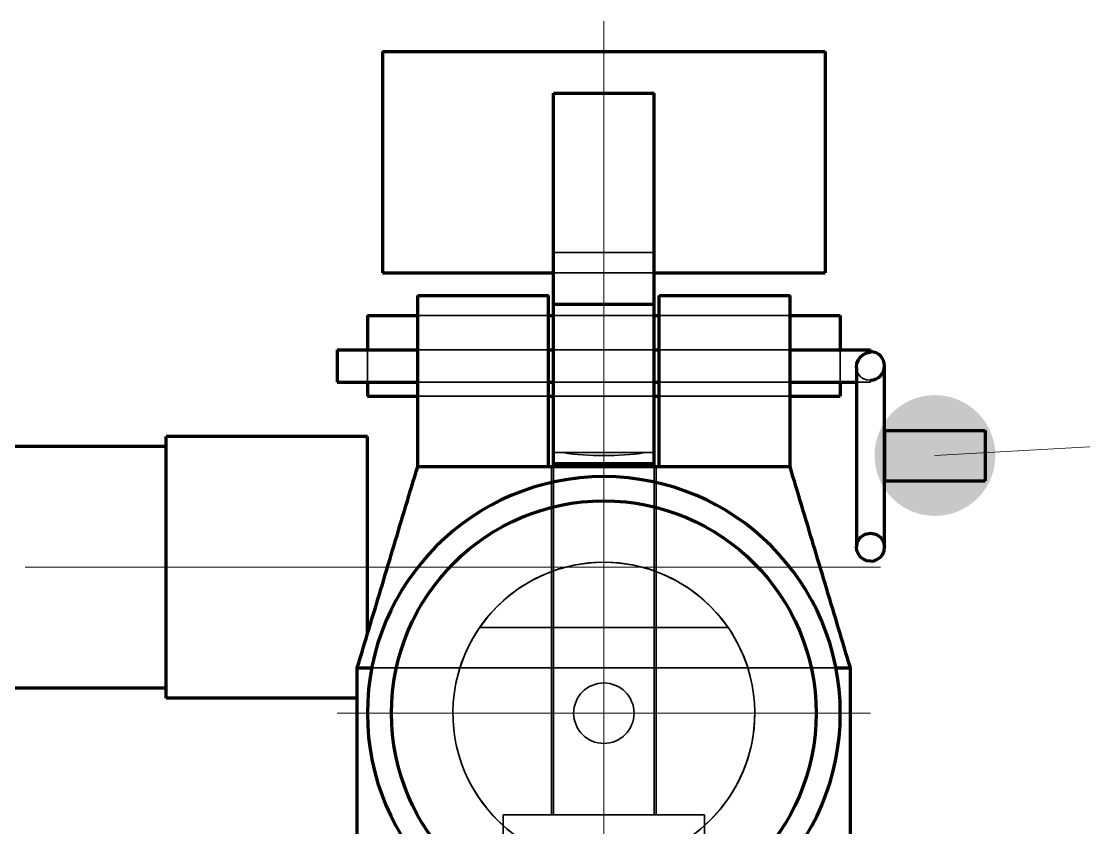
# Model space of a CAD drawing. Header units: millimetres. Extents: x 0 to 2382, y 0 to 420.
# Drawn here: x 153.71 to 164.27, y 316.35 to 324.36 of the extents above; entities that cross this region are included whole.
import ezdxf

# ---------------------------------------------------------------- set-up
doc = ezdxf.new("R2010")
doc.units = ezdxf.units.MM
doc.linetypes.add('IRAM-E-TRAZOS', pattern=[5, 4, -1])
doc.linetypes.add('IRAM-F-TRAZO-PUNTO', pattern=[20, 15, -2, 1, -2])
for name, color, linetype, lineweight in [('01-VISIBLE', 7, 'CONTINUOUS', 70), ('02-OCULTA', 4, 'IRAM-E-TRAZOS', 35), ('03-EJE', 1, 'IRAM-F-TRAZO-PUNTO', 18), ('08-FINA', 5, 'CONTINUOUS', 18)]:
    doc.layers.add(name, color=color, linetype=linetype, lineweight=lineweight)

msp = doc.modelspace()

# ---------------------------------------------------------------- hatches: boundary and pattern name
at = {"layer": '08-FINA'}
h = msp.add_hatch(color=7, dxfattribs=at)
h.dxf.hatch_style = 1
edge = h.paths.add_edge_path()
edge.add_arc((162.79, 320.048), 0.6, 0, 360)

# ---------------------------------------------------------------- linework, layer by layer
at = {"layer": '01-VISIBLE'}
for p, q in [((157.3, 324.062), (161.7, 324.062)), ((159, 321.552), (159, 323.649)), ((159, 323.649), (160, 323.649)), ((160, 321.552), (160, 323.649)), ((157.3, 321.862), (159, 321.862)), ((160, 321.862), (161.7, 321.862)), ((157.65, 321.638), (158.95, 321.638)), ((157.65, 319.938), (157.65, 321.638)), ((158.95, 319.938), (158.95, 321.638)), ((160.05, 321.638), (161.35, 321.638)), ((160.05, 319.938), (160.05, 321.638)), ((161.35, 319.938), (161.35, 321.638)), ((159, 319.968), (159, 321.552)), ((159, 321.552), (160, 321.552)), ((160, 319.968), (160, 321.552)), ((157.15, 321.438), (157.65, 321.438)), ((158.95, 321.438), (159, 321.438)), ((160, 321.438), (160.05, 321.438)), ((161.35, 321.438), (161.85, 321.438)), ((156.85, 321.098), (157.65, 321.098)), ((158.95, 321.098), (159, 321.098)), ((160, 321.098), (160.05, 321.098)), ((161.35, 321.098), (162.15, 321.098)), ((156.85, 320.778), (157.65, 320.778)), ((158.95, 320.778), (159, 320.778)), ((160, 320.778), (160.05, 320.778)), ((161.35, 320.778), (162.01, 320.778)), ((157.15, 320.638), (157.65, 320.638)), ((158.95, 320.638), (159, 320.638)), ((160, 320.638), (160.05, 320.638)), ((161.35, 320.638), (161.85, 320.638)), ((157.15, 320.238), (155.15, 320.238)), ((162.29, 320.298), (163.29, 320.298)), ((155.15, 320.138), (153.55, 320.138)), ((157.65, 319.938), (158.95, 319.938)), ((158.95, 319.938), (160.05, 319.938)), ((159, 319.968), (160, 319.968)), ((159, 319.938), (159, 319.968)), ((160, 319.938), (160, 319.968)), ((160.05, 319.938), (161.35, 319.938)), ((162.29, 319.798), (163.29, 319.798)), ((157.05, 317.938), (157.193, 317.938)), ((157.05, 314.938), (157.05, 317.938)), ((161.807, 317.938), (161.95, 317.938)), ((161.95, 315.755), (161.95, 317.938)), ((155.15, 317.738), (153.55, 317.738)), ((157.05, 317.638), (155.15, 317.638))]:
    msp.add_line(p, q, dxfattribs=at)
for points in [[(157.3, 324.062), (157.3, 324.061), (157.3, 324.059), (157.3, 324.057), (157.3, 324.055), (157.3, 324.053), (157.3, 324.052)], [(157.3, 324.052), (157.3, 324.001), (157.3, 323.95), (157.3, 323.899), (157.3, 323.848), (157.3, 323.797), (157.3, 323.746), (157.3, 323.695), (157.3, 323.644), (157.3, 323.593), (157.3, 323.542), (157.3, 323.492), (157.3, 323.441), (157.3, 323.39), (157.3, 323.339), (157.3, 323.288), (157.3, 323.237), (157.3, 323.186), (157.3, 323.135), (157.3, 323.084), (157.3, 323.033), (157.3, 322.982), (157.3, 322.931), (157.3, 322.881), (157.3, 322.83), (157.3, 322.779), (157.3, 322.728), (157.3, 322.677), (157.3, 322.626), (157.3, 322.575), (157.3, 322.524), (157.3, 322.473), (157.3, 322.422), (157.3, 322.371), (157.3, 322.321), (157.3, 322.27), (157.3, 322.219), (157.3, 322.168), (157.3, 322.117), (157.3, 322.066), (157.3, 322.015), (157.3, 321.964), (157.3, 321.913), (157.3, 321.862)], [(161.7, 324.062), (161.7, 324.061), (161.7, 324.059), (161.7, 324.057), (161.7, 324.055), (161.7, 324.053), (161.7, 324.052)], [(161.7, 324.052), (161.7, 324.001), (161.7, 323.95), (161.7, 323.899), (161.7, 323.848), (161.7, 323.797), (161.7, 323.746), (161.7, 323.695), (161.7, 323.644), (161.7, 323.593), (161.7, 323.542), (161.7, 323.492), (161.7, 323.441), (161.7, 323.39), (161.7, 323.339), (161.7, 323.288), (161.7, 323.237), (161.7, 323.186), (161.7, 323.135), (161.7, 323.084), (161.7, 323.033), (161.7, 322.982), (161.7, 322.931), (161.7, 322.881), (161.7, 322.83), (161.7, 322.779), (161.7, 322.728), (161.7, 322.677), (161.7, 322.626), (161.7, 322.575), (161.7, 322.524), (161.7, 322.473), (161.7, 322.422), (161.7, 322.371), (161.7, 322.321), (161.7, 322.27), (161.7, 322.219), (161.7, 322.168), (161.7, 322.117), (161.7, 322.066), (161.7, 322.015), (161.7, 321.964), (161.7, 321.913), (161.7, 321.862)], [(157.15, 321.438), (157.15, 321.382), (157.15, 321.325), (157.15, 321.268), (157.15, 321.212), (157.15, 321.155), (157.15, 321.098)], [(161.85, 321.438), (161.85, 321.382), (161.85, 321.325), (161.85, 321.268), (161.85, 321.212), (161.85, 321.155), (161.85, 321.098)], [(156.85, 321.098), (156.85, 321.045), (156.85, 320.992), (156.85, 320.938), (156.85, 320.885), (156.85, 320.832), (156.85, 320.778)], [(162.15, 321.098), (162.15, 321.094), (162.15, 321.09), (162.15, 321.087), (162.15, 321.083), (162.15, 321.079), (162.15, 321.075)], [(162.15, 321.078), (162.15, 321.082), (162.15, 321.085), (162.15, 321.088), (162.15, 321.092), (162.15, 321.095), (162.15, 321.098)], [(162.01, 320.924), (162.015, 320.961), (162.029, 320.997), (162.05, 321.028), (162.079, 321.053), (162.113, 321.069), (162.15, 321.075)], [(162.01, 320.924), (162.01, 320.873), (162.01, 320.822), (162.01, 320.771), (162.01, 320.72), (162.01, 320.669), (162.01, 320.618), (162.01, 320.567), (162.01, 320.516), (162.01, 320.465), (162.01, 320.414), (162.01, 320.363), (162.01, 320.312), (162.01, 320.261), (162.01, 320.21), (162.01, 320.159), (162.01, 320.108), (162.01, 320.057), (162.01, 320.006), (162.01, 319.955), (162.01, 319.904), (162.01, 319.853), (162.01, 319.802), (162.01, 319.75), (162.01, 319.699), (162.01, 319.648), (162.01, 319.597), (162.01, 319.546), (162.01, 319.495), (162.01, 319.444), (162.01, 319.393), (162.01, 319.342), (162.01, 319.291), (162.01, 319.24), (162.01, 319.189), (162.01, 319.138)], [(162.29, 319.138), (162.29, 319.19), (162.29, 319.241), (162.29, 319.293), (162.29, 319.344), (162.29, 319.395), (162.29, 319.447), (162.29, 319.498), (162.29, 319.55), (162.29, 319.601), (162.29, 319.653), (162.29, 319.704), (162.29, 319.755), (162.29, 319.807), (162.29, 319.858), (162.29, 319.91), (162.29, 319.961), (162.29, 320.013), (162.29, 320.064), (162.29, 320.115), (162.29, 320.167), (162.29, 320.218), (162.29, 320.27), (162.29, 320.321), (162.29, 320.373), (162.29, 320.424), (162.29, 320.475), (162.29, 320.527), (162.29, 320.578), (162.29, 320.63), (162.29, 320.681), (162.29, 320.733), (162.29, 320.784), (162.29, 320.835), (162.29, 320.887), (162.29, 320.938)], [(157.15, 320.778), (157.15, 320.755), (157.15, 320.732), (157.15, 320.708), (157.15, 320.685), (157.15, 320.662), (157.15, 320.638)], [(161.85, 320.778), (161.85, 320.755), (161.85, 320.732), (161.85, 320.708), (161.85, 320.685), (161.85, 320.662), (161.85, 320.638)], [(162.01, 320.778), (162.01, 320.727), (162.01, 320.676), (162.01, 320.624), (162.01, 320.573), (162.01, 320.522), (162.01, 320.471), (162.01, 320.419), (162.01, 320.368), (162.01, 320.317), (162.01, 320.266), (162.01, 320.214), (162.01, 320.163), (162.01, 320.112), (162.01, 320.061), (162.01, 320.009), (162.01, 319.958), (162.01, 319.907), (162.01, 319.856), (162.01, 319.804), (162.01, 319.753), (162.01, 319.702), (162.01, 319.651), (162.01, 319.599), (162.01, 319.548), (162.01, 319.497), (162.01, 319.446), (162.01, 319.394), (162.01, 319.343), (162.01, 319.292), (162.01, 319.241), (162.01, 319.189), (162.01, 319.138)], [(155.15, 317.638), (155.15, 317.688), (155.15, 317.738), (155.15, 317.788), (155.15, 317.838), (155.15, 317.888), (155.15, 317.938), (155.15, 317.988), (155.15, 318.038), (155.15, 318.088), (155.15, 318.138), (155.15, 318.188), (155.15, 318.238), (155.15, 318.288), (155.15, 318.338), (155.15, 318.388), (155.15, 318.438), (155.15, 318.488), (155.15, 318.538), (155.15, 318.588), (155.15, 318.638), (155.15, 318.688), (155.15, 318.738), (155.15, 318.788), (155.15, 318.838), (155.15, 318.888), (155.15, 318.938), (155.15, 318.988), (155.15, 319.038), (155.15, 319.088), (155.15, 319.138), (155.15, 319.188), (155.15, 319.238), (155.15, 319.288), (155.15, 319.338), (155.15, 319.388), (155.15, 319.438), (155.15, 319.488), (155.15, 319.538), (155.15, 319.588), (155.15, 319.638), (155.15, 319.688), (155.15, 319.738), (155.15, 319.788), (155.15, 319.838), (155.15, 319.888), (155.15, 319.938), (155.15, 319.988), (155.15, 320.038), (155.15, 320.088), (155.15, 320.138), (155.15, 320.188), (155.15, 320.238)], [(157.15, 318.272), (157.15, 318.322), (157.15, 318.372), (157.15, 318.423), (157.15, 318.473), (157.15, 318.524), (157.15, 318.574), (157.15, 318.625), (157.15, 318.675), (157.15, 318.725), (157.15, 318.776), (157.15, 318.826), (157.15, 318.877), (157.15, 318.927), (157.15, 318.978), (157.15, 319.028), (157.15, 319.078), (157.15, 319.129), (157.15, 319.179), (157.15, 319.23), (157.15, 319.28), (157.15, 319.331), (157.15, 319.381), (157.15, 319.431), (157.15, 319.482), (157.15, 319.532), (157.15, 319.583), (157.15, 319.633), (157.15, 319.684), (157.15, 319.734), (157.15, 319.784), (157.15, 319.835), (157.15, 319.885), (157.15, 319.936), (157.15, 319.986), (157.15, 320.037), (157.15, 320.087), (157.15, 320.137), (157.15, 320.188), (157.15, 320.238)], [(162.29, 320.298), (162.29, 320.248), (162.29, 320.198), (162.29, 320.148), (162.29, 320.098), (162.29, 320.048), (162.29, 319.998), (162.29, 319.948), (162.29, 319.898), (162.29, 319.848), (162.29, 319.798)], [(163.29, 320.298), (163.29, 320.248), (163.29, 320.198), (163.29, 320.148), (163.29, 320.098), (163.29, 320.048), (163.29, 319.998), (163.29, 319.948), (163.29, 319.898), (163.29, 319.848), (163.29, 319.798)], [(157.05, 317.938), (157.065, 317.987), (157.079, 318.036), (157.094, 318.085), (157.109, 318.133), (157.123, 318.182), (157.138, 318.231), (157.152, 318.28), (157.167, 318.328), (157.182, 318.377), (157.196, 318.426), (157.211, 318.475), (157.226, 318.524), (157.24, 318.572), (157.255, 318.621), (157.27, 318.67), (157.284, 318.719), (157.299, 318.767), (157.313, 318.816), (157.328, 318.865), (157.343, 318.914), (157.357, 318.963), (157.372, 319.011), (157.387, 319.06), (157.401, 319.109), (157.416, 319.158), (157.43, 319.207), (157.445, 319.255), (157.46, 319.304), (157.474, 319.353), (157.489, 319.402), (157.504, 319.45), (157.518, 319.499), (157.533, 319.548), (157.548, 319.597), (157.562, 319.646), (157.577, 319.694), (157.591, 319.743), (157.606, 319.792), (157.621, 319.841), (157.635, 319.889), (157.65, 319.938)], [(161.95, 317.938), (161.935, 317.987), (161.921, 318.036), (161.906, 318.085), (161.891, 318.133), (161.877, 318.182), (161.862, 318.231), (161.848, 318.28), (161.833, 318.328), (161.818, 318.377), (161.804, 318.426), (161.789, 318.475), (161.774, 318.524), (161.76, 318.572), (161.745, 318.621), (161.73, 318.67), (161.716, 318.719), (161.701, 318.767), (161.687, 318.816), (161.672, 318.865), (161.657, 318.914), (161.643, 318.963), (161.628, 319.011), (161.613, 319.06), (161.599, 319.109), (161.584, 319.158), (161.57, 319.207), (161.555, 319.255), (161.54, 319.304), (161.526, 319.353), (161.511, 319.402), (161.496, 319.45), (161.482, 319.499), (161.467, 319.548), (161.452, 319.597), (161.438, 319.646), (161.423, 319.694), (161.409, 319.743), (161.394, 319.792), (161.379, 319.841), (161.365, 319.889), (161.35, 319.938)], [(162.01, 319.138), (162.021, 319.192), (162.051, 319.237), (162.096, 319.268), (162.15, 319.278), (162.204, 319.268), (162.249, 319.237), (162.279, 319.192), (162.29, 319.138)], [(162.15, 318.998), (162.114, 319.003), (162.08, 319.017), (162.051, 319.039), (162.029, 319.068), (162.015, 319.102), (162.01, 319.138)], [(162.15, 318.998), (162.186, 319.003), (162.22, 319.017), (162.249, 319.039), (162.271, 319.068), (162.285, 319.102), (162.29, 319.138)]]:
    msp.add_lwpolyline(points, dxfattribs=at)
msp.add_circle((159.5, 317.488), 2.11, dxfattribs=at)
for centre, radius, start, end in [((162.15, 320.938), 0.14, -90, 90), ((159.5, 317.488), 2.35, 90, -90), ((159.5, 317.488), 2.35, -90, 90)]:
    msp.add_arc(centre, radius, start, end, dxfattribs=at)
at = {"layer": '02-OCULTA'}
for p, q in [((159, 319.968), (159, 322.065)), ((159, 322.065), (160, 322.065)), ((160, 319.968), (160, 322.065)), ((159, 321.862), (160, 321.862)), ((157.65, 319.938), (157.65, 321.638)), ((157.65, 321.638), (158.95, 321.638)), ((158.95, 319.938), (158.95, 321.638)), ((160.05, 319.938), (160.05, 321.638)), ((160.05, 321.638), (161.35, 321.638)), ((161.35, 319.938), (161.35, 321.638)), ((157.65, 321.438), (158.95, 321.438)), ((157.65, 321.438), (158.95, 321.438)), ((159, 321.438), (160, 321.438)), ((159, 321.438), (160, 321.438)), ((160.05, 321.438), (161.35, 321.438)), ((160.05, 321.438), (161.35, 321.438)), ((157.65, 321.098), (158.95, 321.098)), ((157.65, 321.098), (158.95, 321.098)), ((159, 321.098), (160, 321.098)), ((159, 321.098), (160, 321.098)), ((160.05, 321.098), (161.35, 321.098)), ((160.05, 321.098), (161.35, 321.098)), ((157.65, 320.778), (158.95, 320.778)), ((157.65, 320.778), (158.95, 320.778)), ((159, 320.778), (160, 320.778)), ((159, 320.778), (160, 320.778)), ((160.05, 320.778), (161.35, 320.778)), ((160.05, 320.778), (161.35, 320.778)), ((162.01, 320.778), (162.15, 320.778)), ((157.65, 320.638), (158.95, 320.638)), ((157.65, 320.638), (158.95, 320.638)), ((159, 320.638), (160, 320.638)), ((159, 320.638), (160, 320.638)), ((160.05, 320.638), (161.35, 320.638)), ((160.05, 320.638), (161.35, 320.638)), ((159, 319.968), (159, 320.077)), ((159.906, 320.077), (159.094, 320.077)), ((160, 319.968), (160, 320.077)), ((158.95, 319.938), (157.65, 319.938)), ((160.05, 319.938), (158.95, 319.938)), ((158.98, 316.477), (158.98, 319.938)), ((159, 316.477), (159, 319.938)), ((160, 316.477), (160, 319.938)), ((160.02, 316.477), (160.02, 319.938)), ((161.35, 319.938), (160.05, 319.938)), ((157.55, 317.938), (157.05, 317.938)), ((157.05, 314.938), (157.05, 317.938)), ((157.193, 317.938), (157.55, 317.938)), ((157.55, 317.938), (158.069, 317.938)), ((157.55, 317.938), (161.45, 317.938)), ((160.931, 317.938), (161.45, 317.938)), ((161.45, 317.938), (161.807, 317.938)), ((161.95, 317.938), (161.45, 317.938)), ((161.95, 314.938), (161.95, 317.938)), ((158.5, 316.197), (158.5, 316.477)), ((160.5, 316.197), (160.5, 316.477))]:
    msp.add_line(p, q, dxfattribs=at)
for points in [[(157.3, 321.862), (157.3, 321.912), (157.3, 321.962), (157.3, 322.012), (157.3, 322.062), (157.3, 322.112), (157.3, 322.162), (157.3, 322.212), (157.3, 322.262), (157.3, 322.312), (157.3, 322.362), (157.3, 322.412), (157.3, 322.462), (157.3, 322.512), (157.3, 322.562), (157.3, 322.612), (157.3, 322.662), (157.3, 322.712), (157.3, 322.762), (157.3, 322.812), (157.3, 322.862), (157.3, 322.912), (157.3, 322.962), (157.3, 323.012), (157.3, 323.062), (157.3, 323.112), (157.3, 323.162), (157.3, 323.212), (157.3, 323.262), (157.3, 323.312), (157.3, 323.362), (157.3, 323.412), (157.3, 323.462), (157.3, 323.512), (157.3, 323.562), (157.3, 323.612), (157.3, 323.662), (157.3, 323.712), (157.3, 323.762), (157.3, 323.812), (157.3, 323.862), (157.3, 323.912), (157.3, 323.962), (157.3, 324.012), (157.3, 324.062)], [(161.7, 321.862), (161.7, 321.912), (161.7, 321.962), (161.7, 322.012), (161.7, 322.062), (161.7, 322.112), (161.7, 322.162), (161.7, 322.212), (161.7, 322.262), (161.7, 322.312), (161.7, 322.362), (161.7, 322.412), (161.7, 322.462), (161.7, 322.512), (161.7, 322.562), (161.7, 322.612), (161.7, 322.662), (161.7, 322.712), (161.7, 322.762), (161.7, 322.812), (161.7, 322.862), (161.7, 322.912), (161.7, 322.962), (161.7, 323.012), (161.7, 323.062), (161.7, 323.112), (161.7, 323.162), (161.7, 323.212), (161.7, 323.262), (161.7, 323.312), (161.7, 323.362), (161.7, 323.412), (161.7, 323.462), (161.7, 323.512), (161.7, 323.562), (161.7, 323.612), (161.7, 323.662), (161.7, 323.712), (161.7, 323.762), (161.7, 323.812), (161.7, 323.862), (161.7, 323.912), (161.7, 323.962), (161.7, 324.012), (161.7, 324.062)], [(159, 323.649), (159, 323.598), (159, 323.547), (159, 323.496), (159, 323.445), (159, 323.394), (159, 323.343), (159, 323.292), (159, 323.241), (159, 323.189), (159, 323.138), (159, 323.087), (159, 323.036), (159, 322.985), (159, 322.934), (159, 322.883), (159, 322.832), (159, 322.781), (159, 322.729), (159, 322.678), (159, 322.627), (159, 322.576), (159, 322.525), (159, 322.474), (159, 322.423), (159, 322.372), (159, 322.321), (159, 322.269), (159, 322.218), (159, 322.167), (159, 322.116), (159, 322.065)], [(160, 323.649), (160, 323.598), (160, 323.547), (160, 323.496), (160, 323.445), (160, 323.394), (160, 323.343), (160, 323.292), (160, 323.241), (160, 323.189), (160, 323.138), (160, 323.087), (160, 323.036), (160, 322.985), (160, 322.934), (160, 322.883), (160, 322.832), (160, 322.781), (160, 322.729), (160, 322.678), (160, 322.627), (160, 322.576), (160, 322.525), (160, 322.474), (160, 322.423), (160, 322.372), (160, 322.321), (160, 322.269), (160, 322.218), (160, 322.167), (160, 322.116), (160, 322.065)], [(157.15, 320.638), (157.15, 320.688), (157.15, 320.738), (157.15, 320.788), (157.15, 320.838), (157.15, 320.888), (157.15, 320.938), (157.15, 320.988), (157.15, 321.038), (157.15, 321.088), (157.15, 321.138), (157.15, 321.188), (157.15, 321.238), (157.15, 321.288), (157.15, 321.338), (157.15, 321.388), (157.15, 321.438)], [(157.65, 321.438), (157.65, 321.388), (157.65, 321.338), (157.65, 321.288), (157.65, 321.238), (157.65, 321.188), (157.65, 321.138), (157.65, 321.088), (157.65, 321.038), (157.65, 320.988), (157.65, 320.938), (157.65, 320.888), (157.65, 320.838), (157.65, 320.788), (157.65, 320.738), (157.65, 320.688), (157.65, 320.638)], [(157.65, 320.638), (157.65, 320.688), (157.65, 320.738), (157.65, 320.788), (157.65, 320.838), (157.65, 320.888), (157.65, 320.938), (157.65, 320.988), (157.65, 321.038), (157.65, 321.088), (157.65, 321.138), (157.65, 321.188), (157.65, 321.238), (157.65, 321.288), (157.65, 321.338), (157.65, 321.388), (157.65, 321.438)], [(158.95, 321.438), (158.95, 321.388), (158.95, 321.338), (158.95, 321.288), (158.95, 321.238), (158.95, 321.188), (158.95, 321.138), (158.95, 321.088), (158.95, 321.038), (158.95, 320.988), (158.95, 320.938), (158.95, 320.888), (158.95, 320.838), (158.95, 320.788), (158.95, 320.738), (158.95, 320.688), (158.95, 320.638)], [(158.95, 320.638), (158.95, 320.688), (158.95, 320.738), (158.95, 320.788), (158.95, 320.838), (158.95, 320.888), (158.95, 320.938), (158.95, 320.988), (158.95, 321.038), (158.95, 321.088), (158.95, 321.138), (158.95, 321.188), (158.95, 321.238), (158.95, 321.288), (158.95, 321.338), (158.95, 321.388), (158.95, 321.438)], [(159, 321.438), (159, 321.388), (159, 321.338), (159, 321.288), (159, 321.238), (159, 321.188), (159, 321.138), (159, 321.088), (159, 321.038), (159, 320.988), (159, 320.938), (159, 320.888), (159, 320.838), (159, 320.788), (159, 320.738), (159, 320.688), (159, 320.638)], [(159, 320.638), (159, 320.688), (159, 320.738), (159, 320.788), (159, 320.838), (159, 320.888), (159, 320.938), (159, 320.988), (159, 321.038), (159, 321.088), (159, 321.138), (159, 321.188), (159, 321.238), (159, 321.288), (159, 321.338), (159, 321.388), (159, 321.438)], [(160, 321.438), (160, 321.388), (160, 321.338), (160, 321.288), (160, 321.238), (160, 321.188), (160, 321.138), (160, 321.088), (160, 321.038), (160, 320.988), (160, 320.938), (160, 320.888), (160, 320.838), (160, 320.788), (160, 320.738), (160, 320.688), (160, 320.638)], [(160, 320.638), (160, 320.688), (160, 320.738), (160, 320.788), (160, 320.838), (160, 320.888), (160, 320.938), (160, 320.988), (160, 321.038), (160, 321.088), (160, 321.138), (160, 321.188), (160, 321.238), (160, 321.288), (160, 321.338), (160, 321.388), (160, 321.438)], [(160.05, 321.438), (160.05, 321.388), (160.05, 321.338), (160.05, 321.288), (160.05, 321.238), (160.05, 321.188), (160.05, 321.138), (160.05, 321.088), (160.05, 321.038), (160.05, 320.988), (160.05, 320.938), (160.05, 320.888), (160.05, 320.838), (160.05, 320.788), (160.05, 320.738), (160.05, 320.688), (160.05, 320.638)], [(160.05, 320.638), (160.05, 320.688), (160.05, 320.738), (160.05, 320.788), (160.05, 320.838), (160.05, 320.888), (160.05, 320.938), (160.05, 320.988), (160.05, 321.038), (160.05, 321.088), (160.05, 321.138), (160.05, 321.188), (160.05, 321.238), (160.05, 321.288), (160.05, 321.338), (160.05, 321.388), (160.05, 321.438)], [(161.35, 321.438), (161.35, 321.388), (161.35, 321.338), (161.35, 321.288), (161.35, 321.238), (161.35, 321.188), (161.35, 321.138), (161.35, 321.088), (161.35, 321.038), (161.35, 320.988), (161.35, 320.938), (161.35, 320.888), (161.35, 320.838), (161.35, 320.788), (161.35, 320.738), (161.35, 320.688), (161.35, 320.638)], [(161.35, 320.638), (161.35, 320.688), (161.35, 320.738), (161.35, 320.788), (161.35, 320.838), (161.35, 320.888), (161.35, 320.938), (161.35, 320.988), (161.35, 321.038), (161.35, 321.088), (161.35, 321.138), (161.35, 321.188), (161.35, 321.238), (161.35, 321.288), (161.35, 321.338), (161.35, 321.388), (161.35, 321.438)], [(161.85, 320.638), (161.85, 320.688), (161.85, 320.738), (161.85, 320.788), (161.85, 320.838), (161.85, 320.888), (161.85, 320.938), (161.85, 320.988), (161.85, 321.038), (161.85, 321.088), (161.85, 321.138), (161.85, 321.188), (161.85, 321.238), (161.85, 321.288), (161.85, 321.338), (161.85, 321.388), (161.85, 321.438)], [(156.85, 320.778), (156.85, 320.832), (156.85, 320.885), (156.85, 320.938), (156.85, 320.992), (156.85, 321.045), (156.85, 321.098)], [(157.15, 321.098), (157.15, 321.045), (157.15, 320.992), (157.15, 320.938), (157.15, 320.885), (157.15, 320.832), (157.15, 320.778)], [(157.65, 321.098), (157.65, 321.045), (157.65, 320.992), (157.65, 320.938), (157.65, 320.885), (157.65, 320.832), (157.65, 320.778)], [(157.65, 320.778), (157.65, 320.832), (157.65, 320.885), (157.65, 320.938), (157.65, 320.992), (157.65, 321.045), (157.65, 321.098)], [(158.95, 321.098), (158.95, 321.045), (158.95, 320.992), (158.95, 320.938), (158.95, 320.885), (158.95, 320.832), (158.95, 320.778)], [(158.95, 320.778), (158.95, 320.832), (158.95, 320.885), (158.95, 320.938), (158.95, 320.992), (158.95, 321.045), (158.95, 321.098)], [(159, 321.098), (159, 321.045), (159, 320.992), (159, 320.938), (159, 320.885), (159, 320.832), (159, 320.778)], [(159, 320.778), (159, 320.832), (159, 320.885), (159, 320.938), (159, 320.992), (159, 321.045), (159, 321.098)], [(160, 321.098), (160, 321.045), (160, 320.992), (160, 320.938), (160, 320.885), (160, 320.832), (160, 320.778)], [(160, 320.778), (160, 320.832), (160, 320.885), (160, 320.938), (160, 320.992), (160, 321.045), (160, 321.098)], [(160.05, 321.098), (160.05, 321.045), (160.05, 320.992), (160.05, 320.938), (160.05, 320.885), (160.05, 320.832), (160.05, 320.778)], [(160.05, 320.778), (160.05, 320.832), (160.05, 320.885), (160.05, 320.938), (160.05, 320.992), (160.05, 321.045), (160.05, 321.098)], [(161.35, 321.098), (161.35, 321.045), (161.35, 320.992), (161.35, 320.938), (161.35, 320.885), (161.35, 320.832), (161.35, 320.778)], [(161.35, 320.778), (161.35, 320.832), (161.35, 320.885), (161.35, 320.938), (161.35, 320.992), (161.35, 321.045), (161.35, 321.098)], [(161.85, 321.098), (161.85, 321.045), (161.85, 320.992), (161.85, 320.938), (161.85, 320.885), (161.85, 320.832), (161.85, 320.778)], [(162.01, 320.924), (162.015, 320.961), (162.029, 320.997), (162.05, 321.028), (162.079, 321.053), (162.113, 321.069), (162.15, 321.075)], [(162.15, 321.075), (162.15, 321.075), (162.15, 321.076), (162.15, 321.077), (162.15, 321.077), (162.15, 321.078), (162.15, 321.078)], [(162.15, 321.075), (162.15, 321.075), (162.15, 321.076), (162.15, 321.077), (162.15, 321.077), (162.15, 321.078), (162.15, 321.078)], [(162.15, 321.078), (162.15, 321.078), (162.15, 321.077), (162.15, 321.077), (162.15, 321.076), (162.15, 321.075), (162.15, 321.075)], [(162.15, 320.795), (162.115, 320.799), (162.081, 320.81), (162.052, 320.83), (162.029, 320.857), (162.015, 320.889), (162.01, 320.924)], [(162.15, 320.795), (162.115, 320.799), (162.081, 320.81), (162.052, 320.83), (162.029, 320.857), (162.015, 320.889), (162.01, 320.924)], [(162.01, 320.924), (162.01, 320.9), (162.01, 320.875), (162.01, 320.851), (162.01, 320.827), (162.01, 320.803), (162.01, 320.778)], [(162.29, 319.138), (162.29, 319.19), (162.29, 319.241), (162.29, 319.293), (162.29, 319.344), (162.29, 319.395), (162.29, 319.447), (162.29, 319.498), (162.29, 319.55), (162.29, 319.601), (162.29, 319.653), (162.29, 319.704), (162.29, 319.755), (162.29, 319.807), (162.29, 319.858), (162.29, 319.91), (162.29, 319.961), (162.29, 320.013), (162.29, 320.064), (162.29, 320.115), (162.29, 320.167), (162.29, 320.218), (162.29, 320.27), (162.29, 320.321), (162.29, 320.373), (162.29, 320.424), (162.29, 320.475), (162.29, 320.527), (162.29, 320.578), (162.29, 320.63), (162.29, 320.681), (162.29, 320.733), (162.29, 320.784), (162.29, 320.835), (162.29, 320.887), (162.29, 320.938)], [(162.15, 320.798), (162.15, 320.798), (162.15, 320.797), (162.15, 320.797), (162.15, 320.796), (162.15, 320.795), (162.15, 320.795)], [(162.15, 320.795), (162.15, 320.795), (162.15, 320.796), (162.15, 320.797), (162.15, 320.797), (162.15, 320.798), (162.15, 320.798)], [(162.15, 320.795), (162.15, 320.792), (162.15, 320.789), (162.15, 320.787), (162.15, 320.784), (162.15, 320.781), (162.15, 320.778)], [(162.15, 320.778), (162.15, 320.781), (162.15, 320.784), (162.15, 320.787), (162.15, 320.789), (162.15, 320.792), (162.15, 320.795)], [(155.15, 320.238), (155.15, 320.188), (155.15, 320.138), (155.15, 320.088), (155.15, 320.038), (155.15, 319.988), (155.15, 319.938), (155.15, 319.888), (155.15, 319.838), (155.15, 319.788), (155.15, 319.738), (155.15, 319.688), (155.15, 319.638), (155.15, 319.588), (155.15, 319.538), (155.15, 319.488), (155.15, 319.438), (155.15, 319.388), (155.15, 319.338), (155.15, 319.288), (155.15, 319.238), (155.15, 319.188), (155.15, 319.138), (155.15, 319.088), (155.15, 319.038), (155.15, 318.988), (155.15, 318.938), (155.15, 318.888), (155.15, 318.838), (155.15, 318.788), (155.15, 318.738), (155.15, 318.688), (155.15, 318.638), (155.15, 318.588), (155.15, 318.538), (155.15, 318.488), (155.15, 318.438), (155.15, 318.388), (155.15, 318.338), (155.15, 318.288), (155.15, 318.238), (155.15, 318.188), (155.15, 318.138), (155.15, 318.088), (155.15, 318.038), (155.15, 317.988), (155.15, 317.938), (155.15, 317.888), (155.15, 317.838), (155.15, 317.788), (155.15, 317.738), (155.15, 317.688), (155.15, 317.638)], [(157.15, 320.238), (157.15, 320.188), (157.15, 320.137), (157.15, 320.087), (157.15, 320.037), (157.15, 319.986), (157.15, 319.936), (157.15, 319.885), (157.15, 319.835), (157.15, 319.784), (157.15, 319.734), (157.15, 319.684), (157.15, 319.633), (157.15, 319.583), (157.15, 319.532), (157.15, 319.482), (157.15, 319.431), (157.15, 319.381), (157.15, 319.331), (157.15, 319.28), (157.15, 319.23), (157.15, 319.179), (157.15, 319.129), (157.15, 319.078), (157.15, 319.028), (157.15, 318.978), (157.15, 318.927), (157.15, 318.877), (157.15, 318.826), (157.15, 318.776), (157.15, 318.725), (157.15, 318.675), (157.15, 318.625), (157.15, 318.574), (157.15, 318.524), (157.15, 318.473), (157.15, 318.423), (157.15, 318.372), (157.15, 318.322), (157.15, 318.272)], [(162.29, 319.798), (162.29, 319.848), (162.29, 319.898), (162.29, 319.948), (162.29, 319.998), (162.29, 320.048), (162.29, 320.098), (162.29, 320.148), (162.29, 320.198), (162.29, 320.248), (162.29, 320.298)], [(163.29, 319.798), (163.29, 319.848), (163.29, 319.898), (163.29, 319.948), (163.29, 319.998), (163.29, 320.048), (163.29, 320.098), (163.29, 320.148), (163.29, 320.198), (163.29, 320.248), (163.29, 320.298)], [(155.15, 317.738), (155.15, 317.788), (155.15, 317.838), (155.15, 317.888), (155.15, 317.938), (155.15, 317.988), (155.15, 318.038), (155.15, 318.088), (155.15, 318.138), (155.15, 318.188), (155.15, 318.238), (155.15, 318.288), (155.15, 318.338), (155.15, 318.388), (155.15, 318.438), (155.15, 318.488), (155.15, 318.538), (155.15, 318.588), (155.15, 318.638), (155.15, 318.688), (155.15, 318.738), (155.15, 318.788), (155.15, 318.838), (155.15, 318.888), (155.15, 318.938), (155.15, 318.988), (155.15, 319.038), (155.15, 319.088), (155.15, 319.138), (155.15, 319.188), (155.15, 319.238), (155.15, 319.288), (155.15, 319.338), (155.15, 319.388), (155.15, 319.438), (155.15, 319.488), (155.15, 319.538), (155.15, 319.588), (155.15, 319.638), (155.15, 319.688), (155.15, 319.738), (155.15, 319.788), (155.15, 319.838), (155.15, 319.888), (155.15, 319.938), (155.15, 319.988), (155.15, 320.038), (155.15, 320.088), (155.15, 320.138)], [(155.15, 320.138), (155.15, 320.088), (155.15, 320.038), (155.15, 319.988), (155.15, 319.938), (155.15, 319.888), (155.15, 319.838), (155.15, 319.788), (155.15, 319.738), (155.15, 319.688), (155.15, 319.638), (155.15, 319.588), (155.15, 319.538), (155.15, 319.488), (155.15, 319.438), (155.15, 319.388), (155.15, 319.338), (155.15, 319.288), (155.15, 319.238), (155.15, 319.188), (155.15, 319.138), (155.15, 319.088), (155.15, 319.038), (155.15, 318.988), (155.15, 318.938), (155.15, 318.888), (155.15, 318.838), (155.15, 318.788), (155.15, 318.738), (155.15, 318.688), (155.15, 318.638), (155.15, 318.588), (155.15, 318.538), (155.15, 318.488), (155.15, 318.438), (155.15, 318.388), (155.15, 318.338), (155.15, 318.288), (155.15, 318.238), (155.15, 318.188), (155.15, 318.138), (155.15, 318.088), (155.15, 318.038), (155.15, 317.988), (155.15, 317.938), (155.15, 317.888), (155.15, 317.838), (155.15, 317.788), (155.15, 317.738)], [(160, 320.077), (159.95, 320.077), (159.9, 320.077), (159.85, 320.077), (159.8, 320.077), (159.75, 320.077), (159.7, 320.077), (159.65, 320.077), (159.6, 320.077), (159.55, 320.077), (159.5, 320.077), (159.45, 320.077), (159.4, 320.077), (159.35, 320.077), (159.3, 320.077), (159.25, 320.077), (159.2, 320.077), (159.15, 320.077), (159.1, 320.077), (159.05, 320.077), (159, 320.077)], [(159, 320.077), (159.05, 320.077), (159.1, 320.077), (159.15, 320.077), (159.2, 320.077), (159.25, 320.077), (159.3, 320.077), (159.35, 320.077), (159.4, 320.077), (159.45, 320.077), (159.5, 320.077), (159.55, 320.077), (159.6, 320.077), (159.65, 320.077), (159.7, 320.077), (159.75, 320.077), (159.8, 320.077), (159.85, 320.077), (159.9, 320.077), (159.95, 320.077), (160, 320.077)], [(159.094, 320.077), (159.144, 320.069), (159.195, 320.062), (159.246, 320.057), (159.296, 320.054), (159.347, 320.051), (159.398, 320.049), (159.449, 320.048), (159.5, 320.048), (159.551, 320.048), (159.602, 320.049), (159.653, 320.051), (159.704, 320.054), (159.754, 320.057), (159.805, 320.062), (159.856, 320.069), (159.906, 320.077)], [(159.094, 320.077), (159.145, 320.077), (159.196, 320.077), (159.246, 320.077), (159.297, 320.077), (159.348, 320.077), (159.399, 320.077), (159.449, 320.077), (159.5, 320.077), (159.551, 320.077), (159.601, 320.077), (159.652, 320.077), (159.703, 320.077), (159.754, 320.077), (159.804, 320.077), (159.855, 320.077), (159.906, 320.077)], [(157.05, 317.938), (157.065, 317.987), (157.079, 318.036), (157.094, 318.085), (157.109, 318.133), (157.123, 318.182), (157.138, 318.231), (157.152, 318.28), (157.167, 318.328), (157.182, 318.377), (157.196, 318.426), (157.211, 318.475), (157.226, 318.524), (157.24, 318.572), (157.255, 318.621), (157.27, 318.67), (157.284, 318.719), (157.299, 318.767), (157.313, 318.816), (157.328, 318.865), (157.343, 318.914), (157.357, 318.963), (157.372, 319.011), (157.387, 319.06), (157.401, 319.109), (157.416, 319.158), (157.43, 319.207), (157.445, 319.255), (157.46, 319.304), (157.474, 319.353), (157.489, 319.402), (157.504, 319.45), (157.518, 319.499), (157.533, 319.548), (157.548, 319.597), (157.562, 319.646), (157.577, 319.694), (157.591, 319.743), (157.606, 319.792), (157.621, 319.841), (157.635, 319.889), (157.65, 319.938)], [(160.02, 319.938), (159.968, 319.938), (159.916, 319.938), (159.864, 319.938), (159.812, 319.938), (159.76, 319.938), (159.708, 319.938), (159.656, 319.938), (159.604, 319.938), (159.552, 319.938), (159.5, 319.938), (159.448, 319.938), (159.396, 319.938), (159.344, 319.938), (159.292, 319.938), (159.24, 319.938), (159.188, 319.938), (159.136, 319.938), (159.084, 319.938), (159.032, 319.938), (158.98, 319.938)], [(158.98, 319.938), (159.032, 319.938), (159.084, 319.938), (159.136, 319.938), (159.188, 319.938), (159.24, 319.938), (159.292, 319.938), (159.344, 319.938), (159.396, 319.938), (159.448, 319.938), (159.5, 319.938), (159.552, 319.938), (159.604, 319.938), (159.656, 319.938), (159.708, 319.938), (159.76, 319.938), (159.812, 319.938), (159.864, 319.938), (159.916, 319.938), (159.968, 319.938), (160.02, 319.938)], [(161.95, 317.938), (161.935, 317.987), (161.921, 318.036), (161.906, 318.085), (161.891, 318.133), (161.877, 318.182), (161.862, 318.231), (161.848, 318.28), (161.833, 318.328), (161.818, 318.377), (161.804, 318.426), (161.789, 318.475), (161.774, 318.524), (161.76, 318.572), (161.745, 318.621), (161.73, 318.67), (161.716, 318.719), (161.701, 318.767), (161.687, 318.816), (161.672, 318.865), (161.657, 318.914), (161.643, 318.963), (161.628, 319.011), (161.613, 319.06), (161.599, 319.109), (161.584, 319.158), (161.57, 319.207), (161.555, 319.255), (161.54, 319.304), (161.526, 319.353), (161.511, 319.402), (161.496, 319.45), (161.482, 319.499), (161.467, 319.548), (161.452, 319.597), (161.438, 319.646), (161.423, 319.694), (161.409, 319.743), (161.394, 319.792), (161.379, 319.841), (161.365, 319.889), (161.35, 319.938)], [(158.069, 317.938), (158.087, 317.991), (158.107, 318.043), (158.128, 318.095), (158.152, 318.145), (158.177, 318.195), (158.204, 318.244), (158.233, 318.292), (158.264, 318.338)], [(160.736, 318.338), (160.685, 318.338), (160.635, 318.338), (160.585, 318.338), (160.534, 318.338), (160.484, 318.338), (160.433, 318.338), (160.383, 318.338), (160.332, 318.338), (160.282, 318.338), (160.231, 318.338), (160.181, 318.338), (160.131, 318.338), (160.08, 318.338), (160.03, 318.338), (159.979, 318.338), (159.929, 318.338), (159.878, 318.338), (159.828, 318.338), (159.777, 318.338), (159.727, 318.338), (159.677, 318.338), (159.626, 318.338), (159.576, 318.338), (159.525, 318.338), (159.475, 318.338), (159.424, 318.338), (159.374, 318.338), (159.323, 318.338), (159.273, 318.338), (159.223, 318.338), (159.172, 318.338), (159.122, 318.338), (159.071, 318.338), (159.021, 318.338), (158.97, 318.338), (158.92, 318.338), (158.869, 318.338), (158.819, 318.338), (158.769, 318.338), (158.718, 318.338), (158.668, 318.338), (158.617, 318.338), (158.567, 318.338), (158.516, 318.338), (158.466, 318.338), (158.415, 318.338), (158.365, 318.338), (158.315, 318.338), (158.264, 318.338)], [(160.736, 318.338), (160.767, 318.292), (160.796, 318.244), (160.823, 318.195), (160.848, 318.145), (160.872, 318.095), (160.893, 318.043), (160.913, 317.991), (160.931, 317.938)], [(157.05, 317.938), (157.067, 317.994), (157.083, 318.049), (157.1, 318.105), (157.117, 318.16), (157.133, 318.216), (157.15, 318.272)], [(157.05, 317.938), (157.067, 317.994), (157.083, 318.049), (157.1, 318.105), (157.117, 318.16), (157.133, 318.216), (157.15, 318.272)], [(157.05, 317.938), (157.1, 317.938), (157.15, 317.938), (157.2, 317.938), (157.25, 317.938), (157.3, 317.938), (157.35, 317.938), (157.4, 317.938), (157.45, 317.938), (157.5, 317.938), (157.55, 317.938)], [(157.05, 317.638), (157.05, 317.688), (157.05, 317.738), (157.05, 317.788), (157.05, 317.838), (157.05, 317.888), (157.05, 317.938)], [(157.05, 317.938), (157.05, 317.888), (157.05, 317.838), (157.05, 317.788), (157.05, 317.738), (157.05, 317.688), (157.05, 317.638)], [(157.05, 317.938), (157.1, 317.938), (157.15, 317.938), (157.2, 317.938), (157.25, 317.938), (157.3, 317.938), (157.35, 317.938), (157.4, 317.938), (157.45, 317.938), (157.5, 317.938), (157.55, 317.938)], [(161.95, 317.938), (161.9, 317.938), (161.85, 317.938), (161.8, 317.938), (161.75, 317.938), (161.7, 317.938), (161.65, 317.938), (161.6, 317.938), (161.55, 317.938), (161.5, 317.938), (161.45, 317.938)], [(161.95, 317.938), (161.9, 317.938), (161.85, 317.938), (161.8, 317.938), (161.75, 317.938), (161.7, 317.938), (161.65, 317.938), (161.6, 317.938), (161.55, 317.938), (161.5, 317.938), (161.45, 317.938)], [(160.5, 316.477), (160.45, 316.477), (160.4, 316.477), (160.35, 316.477), (160.3, 316.477), (160.25, 316.477), (160.2, 316.477), (160.15, 316.477), (160.1, 316.477), (160.05, 316.477), (160, 316.477), (159.95, 316.477), (159.9, 316.477), (159.85, 316.477), (159.8, 316.477), (159.75, 316.477), (159.7, 316.477), (159.65, 316.477), (159.6, 316.477), (159.55, 316.477), (159.5, 316.477), (159.45, 316.477), (159.4, 316.477), (159.35, 316.477), (159.3, 316.477), (159.25, 316.477), (159.2, 316.477), (159.15, 316.477), (159.1, 316.477), (159.05, 316.477), (159, 316.477), (158.95, 316.477), (158.9, 316.477), (158.85, 316.477), (158.8, 316.477), (158.75, 316.477), (158.7, 316.477), (158.65, 316.477), (158.6, 316.477), (158.55, 316.477), (158.5, 316.477)], [(158.5, 316.477), (158.55, 316.477), (158.6, 316.477), (158.65, 316.477), (158.7, 316.477), (158.75, 316.477), (158.8, 316.477), (158.85, 316.477), (158.9, 316.477), (158.95, 316.477), (159, 316.477), (159.05, 316.477), (159.1, 316.477), (159.15, 316.477), (159.2, 316.477), (159.25, 316.477), (159.3, 316.477), (159.35, 316.477), (159.4, 316.477), (159.45, 316.477), (159.5, 316.477), (159.55, 316.477), (159.6, 316.477), (159.65, 316.477), (159.7, 316.477), (159.75, 316.477), (159.8, 316.477), (159.85, 316.477), (159.9, 316.477), (159.95, 316.477), (160, 316.477), (160.05, 316.477), (160.1, 316.477), (160.15, 316.477), (160.2, 316.477), (160.25, 316.477), (160.3, 316.477), (160.35, 316.477), (160.4, 316.477), (160.45, 316.477), (160.5, 316.477)], [(160.02, 316.477), (159.968, 316.477), (159.916, 316.477), (159.864, 316.477), (159.812, 316.477), (159.76, 316.477), (159.708, 316.477), (159.656, 316.477), (159.604, 316.477), (159.552, 316.477), (159.5, 316.477), (159.448, 316.477), (159.396, 316.477), (159.344, 316.477), (159.292, 316.477), (159.24, 316.477), (159.188, 316.477), (159.136, 316.477), (159.084, 316.477), (159.032, 316.477), (158.98, 316.477)], [(158.98, 316.477), (159.032, 316.477), (159.084, 316.477), (159.136, 316.477), (159.188, 316.477), (159.24, 316.477), (159.292, 316.477), (159.344, 316.477), (159.396, 316.477), (159.448, 316.477), (159.5, 316.477), (159.552, 316.477), (159.604, 316.477), (159.656, 316.477), (159.708, 316.477), (159.76, 316.477), (159.812, 316.477), (159.864, 316.477), (159.916, 316.477), (159.968, 316.477), (160.02, 316.477)], [(160, 316.477), (159.95, 316.477), (159.9, 316.477), (159.85, 316.477), (159.8, 316.477), (159.75, 316.477), (159.7, 316.477), (159.65, 316.477), (159.6, 316.477), (159.55, 316.477), (159.5, 316.477), (159.45, 316.477), (159.4, 316.477), (159.35, 316.477), (159.3, 316.477), (159.25, 316.477), (159.2, 316.477), (159.15, 316.477), (159.1, 316.477), (159.05, 316.477), (159, 316.477)], [(159, 316.477), (159.05, 316.477), (159.1, 316.477), (159.15, 316.477), (159.2, 316.477), (159.25, 316.477), (159.3, 316.477), (159.35, 316.477), (159.4, 316.477), (159.45, 316.477), (159.5, 316.477), (159.55, 316.477), (159.6, 316.477), (159.65, 316.477), (159.7, 316.477), (159.75, 316.477), (159.8, 316.477), (159.85, 316.477), (159.9, 316.477), (159.95, 316.477), (160, 316.477)]]:
    msp.add_lwpolyline(points, dxfattribs=at)
for radius in [2.35, 1.5, 0.3, 0.3]:
    msp.add_circle((159.5, 317.488), radius, dxfattribs=at)
for start, end in [(34.5181, 145.4819), (162.5424, -90), (-90, 17.4576)]:
    msp.add_arc((159.5, 317.488), 1.5, start, end, dxfattribs=at)
at = {"layer": '03-EJE'}
for p, q in [((159.5, 216.41), (159.5, 324.362)), ((159.5, 314.838), (159.5, 320.138)), ((153.75, 318.938), (162.25, 318.938)), ((156.85, 317.488), (162.15, 317.488))]:
    msp.add_line(p, q, dxfattribs=at)
at = {"layer": '08-FINA'}
msp.add_line((202.006, 322.273), (162.79, 320.048), dxfattribs=at)

doc.saveas('drawing.dxf')
